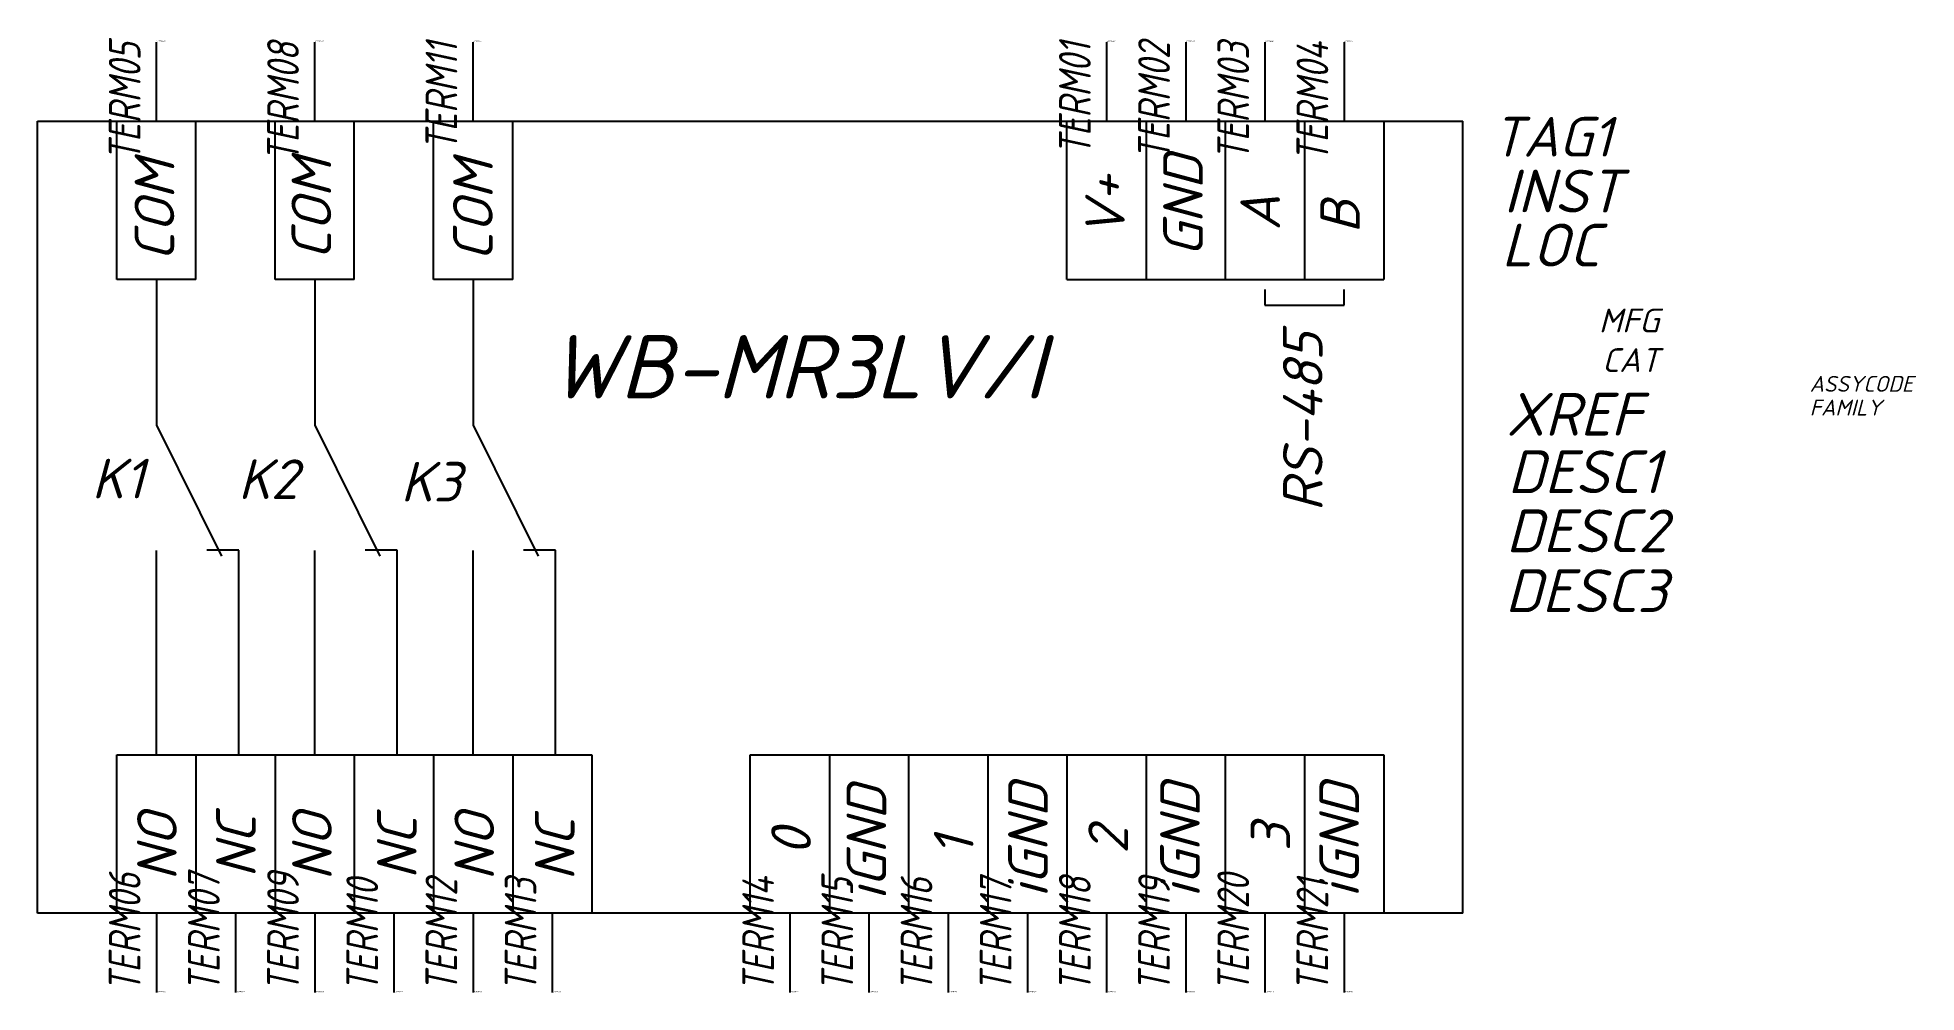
# Model space of a CAD drawing. Header units: millimetres. Extents: x -8 to 111, y 0 to 60.
import ezdxf
from ezdxf.enums import TextEntityAlignment as Align

# ---------------------------------------------------------------- set-up
doc = ezdxf.new("R2010")
doc.units = ezdxf.units.MM
doc.header["$LTSCALE"] = 6
doc.styles.add('WD_IEC', font='isocpeui.ttf', dxfattribs={"height": 2.5})
doc.styles.add('текст', font='isocpeui.ttf')

msp = doc.modelspace()

# ---------------------------------------------------------------- linework, layer by layer
for p, q in [((0, 55), (0, 60)), ((10, 55), (10, 60)), ((20, 55), (20, 60)), ((60, 60), (60, 55)), ((65, 60), (65, 55)), ((70, 60), (70, 55)), ((75, 60), (75, 55)), ((-7.5, 55), (82.5, 55)), ((-7.5, 5), (-7.5, 55)), ((-2.5, 45), (-2.5, 55)), ((2.5, 45), (2.5, 55)), ((7.5, 45), (7.5, 55)), ((12.5, 45), (12.5, 55)), ((17.5, 45), (17.5, 55)), ((22.5, 45), (22.5, 55)), ((57.5, 45), (57.5, 55)), ((62.5, 55), (62.5, 45)), ((67.5, 55), (67.5, 45)), ((72.5, 55), (72.5, 45)), ((77.5, 55), (77.5, 45)), ((82.5, 5), (82.5, 55)), ((2.5, 45), (-2.5, 45)), ((0, 45), (0, 35.82)), ((12.5, 45), (7.5, 45)), ((10, 45), (10, 35.82)), ((22.5, 45), (17.5, 45)), ((20, 45), (20, 35.82)), ((57.5, 45), (62.5, 45)), ((62.5, 45), (67.5, 45)), ((67.5, 45), (72.5, 45)), ((70, 44.38), (70, 43.38)), ((72.5, 45), (77.5, 45)), ((75, 43.38), (75, 44.38)), ((70, 43.38), (75, 43.38)), ((0, 35.82), (4.12, 27.54)), ((10, 35.82), (14.12, 27.54)), ((20, 35.82), (24.12, 27.54)), ((0, 15), (0, 27.89)), ((5.2, 27.93), (3.19, 27.93)), ((5.2, 15), (5.2, 27.93)), ((10, 15), (10, 27.89)), ((15.2, 27.93), (13.19, 27.93)), ((15.2, 15), (15.2, 27.93)), ((20, 15), (20, 27.89)), ((25.2, 27.93), (23.19, 27.93)), ((25.2, 15), (25.2, 27.93)), ((-2.5, 15), (2.5, 15)), ((-2.5, 5), (-2.5, 15)), ((2.5, 15), (7.5, 15)), ((2.5, 15), (2.5, 5)), ((7.5, 15), (12.5, 15)), ((7.5, 15), (7.5, 5)), ((12.5, 15), (17.5, 15)), ((12.5, 15), (12.5, 5)), ((17.5, 15), (22.5, 15)), ((17.5, 15), (17.5, 5)), ((22.5, 15), (27.5, 15)), ((22.5, 15), (22.5, 5)), ((27.5, 15), (27.5, 5)), ((37.5, 15), (42.5, 15)), ((37.5, 5), (37.5, 15)), ((42.5, 15), (47.5, 15)), ((42.5, 15), (42.5, 5)), ((47.5, 15), (52.5, 15)), ((47.5, 15), (47.5, 5)), ((52.5, 15), (57.5, 15)), ((52.5, 15), (52.5, 5)), ((57.5, 15), (62.5, 15)), ((57.5, 15), (57.5, 5)), ((62.5, 15), (67.5, 15)), ((62.5, 15), (62.5, 5)), ((67.5, 15), (72.5, 15)), ((67.5, 15), (67.5, 5)), ((72.5, 15), (77.5, 15)), ((72.5, 15), (72.5, 5)), ((77.5, 15), (77.5, 5)), ((82.5, 5), (-7.5, 5)), ((0, 5), (0, 0)), ((5, 5), (5, 0)), ((10, 5), (10, 0)), ((15, 5), (15, 0)), ((20, 5), (20, 0)), ((25, 5), (25, 0)), ((40, 5), (40, 0)), ((45, 5), (45, 0)), ((50, 5), (50, 0)), ((55, 5), (55, 0)), ((60, 5), (60, 0)), ((65, 5), (65, 0)), ((70, 5), (70, 0)), ((75, 5), (75, 0))]:
    msp.add_line(p, q)

# ---------------------------------------------------------------- texts
at = {"style": 'текст'}
for s, p in [('COM', (1.13, 46.16)), ('COM', (11.04, 46.25)), ('COM', (21.24, 46.16)), ('GND', (66.08, 46.44)), ('V+', (61.15, 47.64)), ('A', (70.95, 48.09)), ('B', (75.99, 47.91)), ('RS-485', (73.64, 30.35)), ('iGND', (46.09, 5.84)), ('iGND', (56.29, 5.99)), ('iGND', (65.89, 5.99)), ('iGND', (75.94, 5.99)), ('NO', (1.29, 7.06)), ('NC', (6.28, 7.24)), ('NO', (11.08, 7.06)), ('NC', (16.44, 7.15)), ('NO', (21.33, 7.06)), ('NC', (26.41, 7.06)), ('2', (61.35, 8.75)), ('3', (71.6, 8.91)), ('0', (41.33, 8.64)), ('1', (51.6, 8.6))]:
    msp.add_text(s, height=2.5, rotation=90, dxfattribs=at).set_placement(p)
for s, height, p in [('WB-MR3LV/I', 4, (24.8, 37.5)), ('K1', 2.5, (-4.09, 31.19)), ('K2', 2.5, (5.16, 31.15)), ('K3', 2.5, (15.42, 30.99))]:
    msp.add_text(s, height=height, dxfattribs=at).set_placement(p)
at = {"style": 'WD_IEC', "width": 0.8}
for tag, p in [('TERM05', (-1, 60)), ('TERM08', (9, 60)), ('TERM11', (19, 60)), ('TERM01', (59, 60)), ('TERM02', (64, 60)), ('TERM03', (69, 60)), ('TERM04', (74, 60))]:
    msp.add_attdef(tag, text='', height=2, rotation=90, dxfattribs=at).set_placement(p, align=Align.RIGHT)
at = {"style": 'WD_IEC', "flags": 1}
for tag, p, height in [('X2TERM05', (0, 60), 0.08), ('X2TERM08', (10, 60), 0.08), ('X2TERM11', (20, 60), 0.08), ('X2TERM01', (60, 60), 0.08), ('X2TERM02', (65, 60), 0.08), ('X2TERM03', (70, 60), 0.08), ('X2TERM04', (75, 60), 0.08), ('X2LINK', (0, 55), 0.01), ('ASSYCODE', (104.4, 37.92), 1), ('FAMILY', (104.4, 36.42), 1), ('X8TERM06', (0, 0), 0.08), ('X8TERM07', (5, 0), 0.08), ('X8TERM09', (10, 0), 0.08), ('X8TERM10', (15, 0), 0.08), ('X8TERM12', (20, 0), 0.08), ('X8TERM13', (25, 0), 0.08), ('X8TERM14', (40, 0), 0.08), ('X8TERM15', (45, 0), 0.08), ('X8TERM16', (50, 0), 0.08), ('X8TERM17', (55, 0), 0.08), ('X8TERM18', (60, 0), 0.08), ('X8TERM19', (65, 0), 0.08), ('X8TERM20', (70, 0), 0.08), ('X8TERM21', (75, 0), 0.08)]:
    msp.add_attdef(tag, p, '', height=height, dxfattribs=at)
at = {"style": 'WD_IEC'}
msp.add_attdef('TAG1', (84.33, 52.77), 'A', height=2.5, dxfattribs=at)
for tag, p in [('INST', (92.53, 49.24)), ('LOC', (91.14, 45.83)), ('XREF', (93.77, 35.15)), ('DESC1', (95.01, 31.52)), ('DESC2', (95.4, 27.79)), ('DESC3', (95.4, 24.01))]:
    msp.add_attdef(tag, text='', height=2.7, dxfattribs=at).set_placement(p, align=Align.RIGHT)
at = {"style": 'WD_IEC', "flags": 9}
for tag, text, p in [('MFG', 'Wiren Board', (94.9, 41.67)), ('CAT', 'WB-MR3LV-I', (94.9, 39.17))]:
    msp.add_attdef(tag, text=text, height=1.5, dxfattribs=at).set_placement(p, align=Align.RIGHT)
at = {"style": 'WD_IEC', "width": 0.8}
for tag, p in [('TERM06', (-1, 0)), ('TERM07', (4, 0)), ('TERM09', (9, 0)), ('TERM10', (14, 0)), ('TERM12', (19, 0)), ('TERM13', (24, 0)), ('TERM14', (39, 0)), ('TERM15', (44, 0)), ('TERM16', (49, 0)), ('TERM17', (54, 0)), ('TERM18', (59, 0)), ('TERM19', (64, 0)), ('TERM20', (69, 0)), ('TERM21', (74, 0))]:
    msp.add_attdef(tag, p, '', height=2, rotation=90, dxfattribs=at)

doc.saveas('drawing.dxf')
